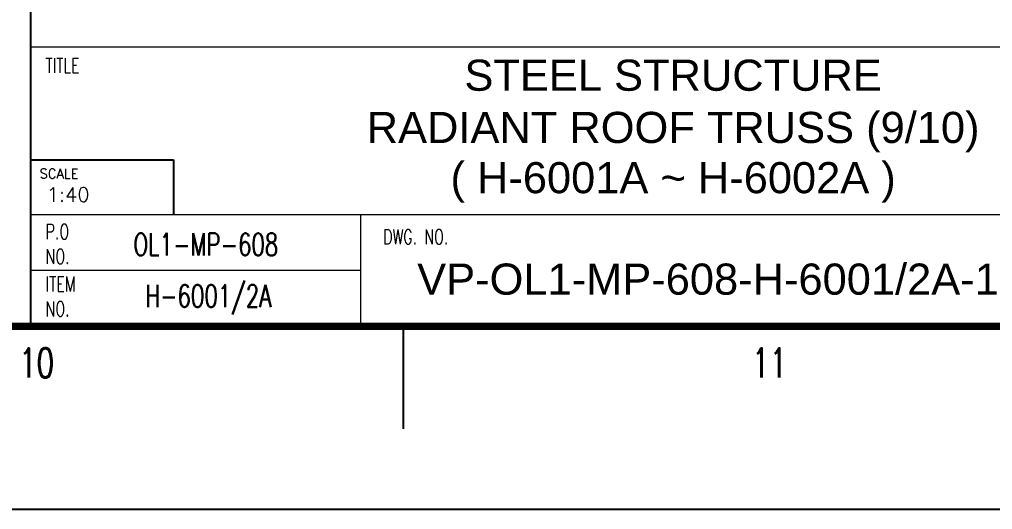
# Model space of a CAD drawing. Header units: millimetres. Extents: x 0 to 232280, y -26939 to 23794.
# Drawn here: x 136805 to 140561, y -26898 to -25007 of the extents above; entities that cross this region are included whole.
import ezdxf
from ezdxf.enums import TextEntityAlignment as Align

# ---------------------------------------------------------------- set-up
doc = ezdxf.new("R2010")
doc.units = ezdxf.units.MM
doc.header["$LTSCALE"] = 30
doc.layers.add('BODER', color=7, linetype='Continuous')
doc.layers.add('TITLE', color=7, linetype='Continuous')
doc.styles.add('Arial', font='arial.ttf', dxfattribs={"height": 0.2})
doc.styles.add('ROMANS', font='ROMANS.shx', dxfattribs={"width": 0.8})
doc.styles.get("Standard").update_dxf_attribs({"font": 'romans.shx', "width": 0.8, "bigfont": 'whgtxt.shx'})

# ---------------------------------------------------------------- blocks, each defined once
blk = doc.blocks.new('TITLE')
at = {"color": 7, "lineweight": 0}
for p, q in [((699.671, 17.683), (699.671, 83.813)), ((699.671, 44.638), (823.671, 44.638)), ((699.671, 44.638), (823.671, 44.638)), ((699.671, 44.638), (823.671, 44.638)), ((699.671, 28.465), (823.671, 28.465)), ((731.528, 17.683), (731.528, 28.465)), ((731.528, 23.074), (699.671, 23.074))]:
    blk.add_line(p, q, dxfattribs=at)
at = {"color": 7}
for p, q in [((735.61, 17.683), (735.61, 7.78)), ((841, 0), (0, 0))]:
    blk.add_line(p, q, dxfattribs=at)
at = {"color": 7, "const_width": 0.707}
blk.add_lwpolyline([(28.293, 17.683), (823.671, 17.683)], dxfattribs=at)
at = {"layer": 'TITLE'}
for p, q in [((699.671, 33.733), (713.472, 33.733)), ((713.472, 33.733), (713.472, 28.465))]:
    blk.add_line(p, q, dxfattribs=at)
at = {"layer": 'TITLE', "color": 7, "lineweight": 0}
blk.add_lwpolyline([(699.671, 17.683, 0.216, 0.216, 0), (699.671, 143.966, 0, 0, 0), (823.671, 143.966, 0, 0, 0)], format="xyseb", dxfattribs=at)
at = {"layer": 'TITLE', "lineweight": 0, "const_width": 0.14}
blk.add_lwpolyline([(699.671, 33.733), (699.671, 28.465)], dxfattribs=at)
at = {"color": 7, "lineweight": 0, "style": 'ROMANS', "width": 0.7}
for s, p in [('TITLE', (701.108, 42.122)), ('P.O', (701.108, 26.091)), ('DWG. NO.', (733.685, 25.59)), ('NO.', (701.108, 23.695)), ('ITEM', (701.108, 21.034)), ('NO.', (701.108, 18.638))]:
    blk.add_text(s, height=1.4376, dxfattribs=at).set_placement(p)
at = {"lineweight": 0, "style": 'ROMANS', "width": 0.7}
for s, p in [('OL1-MP-608', (716.577, 24.496)), ('H-6001/2A', (716.821, 19.533))]:
    blk.add_text(s, height=2.1564, dxfattribs=at).set_placement(p, align=Align.CENTER)
at = {"color": 7, "style": 'ROMANS', "width": 0.7}
for s, p in [('10', (700.244, 14.146)), ('11', (770.976, 14.146))]:
    blk.add_text(s, height=2.8293, dxfattribs=at).set_placement(p, align=Align.MIDDLE)
at = {"layer": 'TITLE', "lineweight": 0}
blk.add_text('SCALE', height=0.9201, dxfattribs=at).set_placement((702.412, 31.949), align=Align.CENTER)

msp = doc.modelspace()

# ---------------------------------------------------------------- linework, layer by layer
at = {"color": 7, "lineweight": 0}
msp.add_line((136847.8, -25759.69), (137399.84, -25759.69), dxfattribs=at)

# ---------------------------------------------------------------- block references
at = {"linetype": 'ByBlock', "xscale": 39.99999999599994, "yscale": 39.99999999599994, "zscale": 39.99999999599994}
msp.add_blockref('TITLE', (108860.97, -26898.29), dxfattribs=at)

# ---------------------------------------------------------------- texts
at = {"color": 2, "lineweight": 0}
msp.add_text('1:40', height=55.204, dxfattribs=at).set_placement((136992.35, -25710.21), align=Align.CENTER)
at = {"layer": 'BODER', "color": 7, "style": 'Arial'}
for s, p in [('STEEL STRUCTURE', (139327.8, -25222.11)), ('RADIANT ROOF TRUSS (9/10)', (139327.8, -25438.51)), ('( H-6001A ~ H-6002A )', (139327.8, -25632.43))]:
    msp.add_text(s, height=120, dxfattribs=at).set_placement(p, align=Align.MIDDLE)
msp.add_text('VP-OL1-MP-608-H-6001/2A-1099', height=120, dxfattribs=at).set_placement((139602.25, -26069.03), align=Align.CENTER)

doc.saveas('drawing.dxf')
